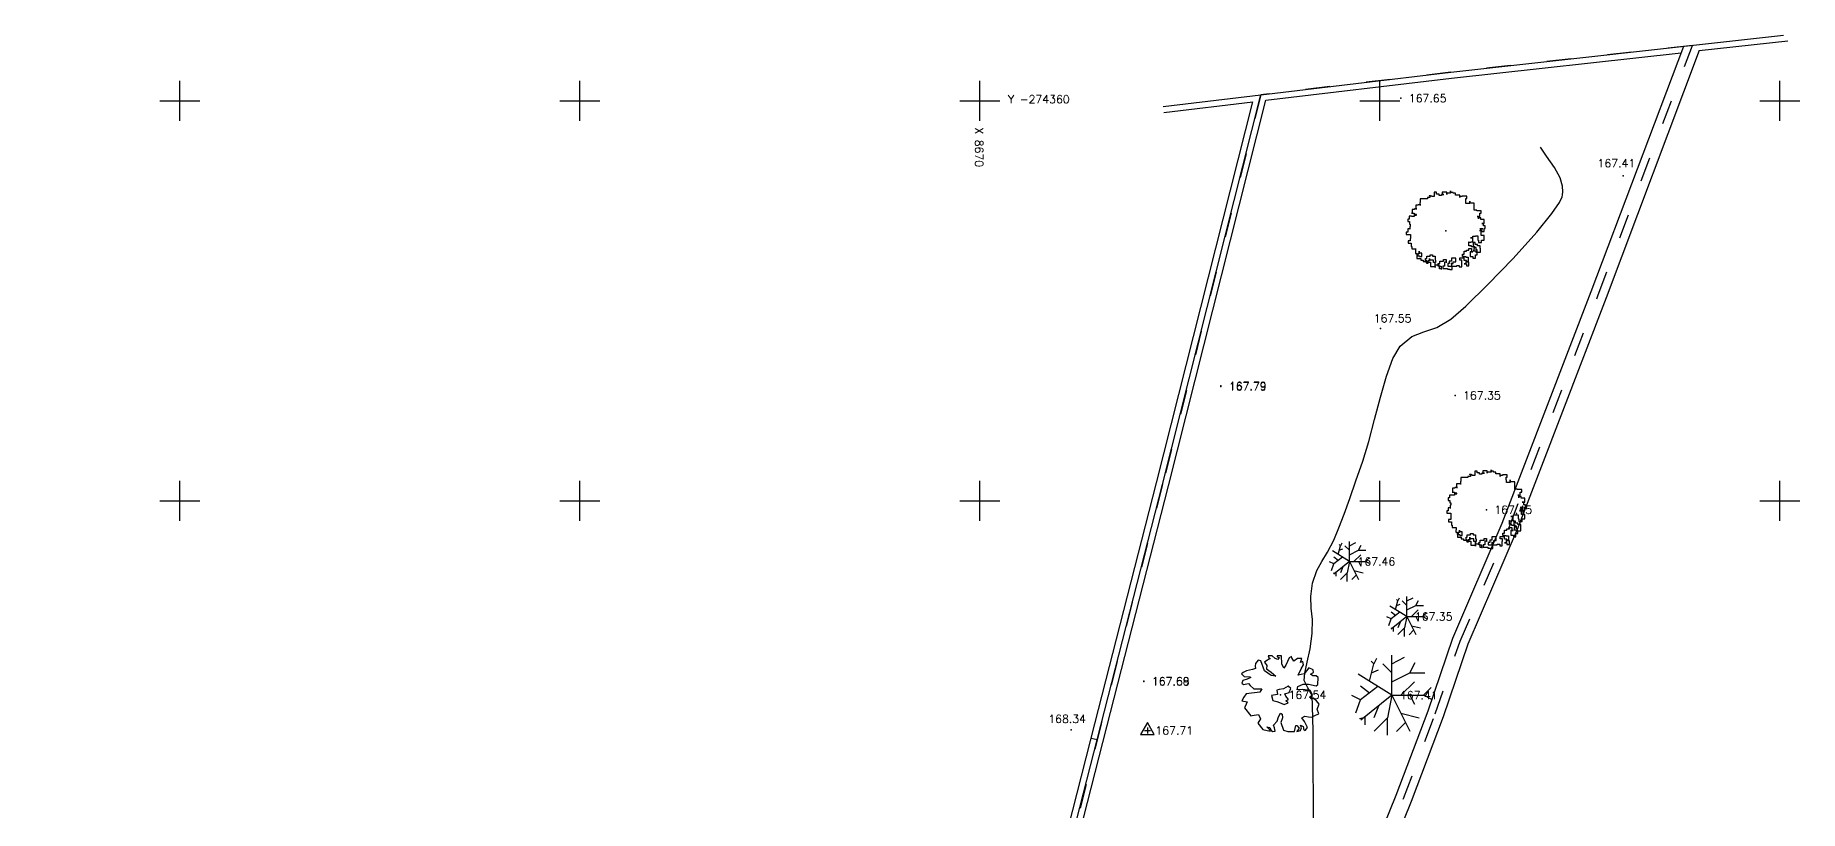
# Model space of a CAD drawing. Header units: metres. Extents: x 8590 to 8730, y -274450 to -274290.
# Drawn here: x 8646.39 to 8690.5, y -274377.75 to -274358.36 of the extents above; entities that cross this region are included whole.
import ezdxf

# ---------------------------------------------------------------- set-up
doc = ezdxf.new("R2010")
doc.units = ezdxf.units.M
doc.header["$LTSCALE"] = 2.54
doc.linetypes.add('ACAD_ISO03W100', pattern=[30, 12, -18])
doc.linetypes.add('ACAD_ISO04W100', pattern=[30, 24, -3, 0, -3])
for name, color, linetype in [('AeccObjExplode_IMP_A2_PORTRAIT_Vport_8A2', 7, 'Continuous'), ('AeccObjExplode_Model', 7, 'Continuous'), ('Arvores', 3, 'Continuous'), ('MuroVedac', 252, 'Continuous'), ('PtCota', 7, 'Continuous'), ('TxCota', 7, 'Continuous')]:
    doc.layers.add(name, color=color, linetype=linetype)
for name, color, linetype, lineweight in [('CNMestra', 46, 'Continuous', 35), ('CNSecund', 42, 'Continuous', 25), ('LimPredio', 10, 'ACAD_ISO04W100', 30)]:
    doc.layers.add(name, color=color, linetype=linetype, lineweight=lineweight)
doc.styles.add('2mm', font='simplex', dxfattribs={"height": 0.2})

# ---------------------------------------------------------------- blocks, each defined once
blk = doc.blocks.new('estação')
at = {"layer": 'PtCota'}
for p, q in [((0, 0.002), (-0.00173, -0.001)), ((0.00173, -0.001), (0, 0.002))]:
    blk.add_line(p, q, dxfattribs=at)
for points in [[(-0.00075, 0), (0.00075, 0)], [(0, 0.00075), (0, -0.00075)], [(-0.00173, -0.001), (0.00173, -0.001)]]:
    blk.add_lwpolyline(points, dxfattribs=at)
blk = doc.blocks.new('oliv1')
at = {"layer": 'Arvores'}
for p, q in [((-0.4, 0.893), (-0.4, 0.832)), ((-0.292, 0.966), (-0.292, 0.859)), ((-0.232, 0.966), (-0.292, 0.966)), ((-0.232, 0.92), (-0.232, 0.966)), ((-0.171, 0.92), (-0.232, 0.92)), ((-0.171, 0.886), (-0.171, 0.92)), ((-0.111, 0.886), (-0.171, 0.886)), ((-0.05, 0.913), (-0.111, 0.913)), ((-0.111, 0.913), (-0.111, 0.886)), ((-0.091, 0.973), (-0.091, 0.973)), ((0.024, 0.973), (-0.091, 0.973)), ((-0.091, 0.973), (-0.091, 0.913)), ((-0.091, 0.913), (-0.05, 0.913)), ((0.024, 0.913), (0.024, 0.973)), ((0.118, 0.94), (0.024, 0.94)), ((0.024, 0.94), (0.024, 0.913)), ((0.118, 0.96), (0.118, 1)), ((0.118, 1), (0.118, 0.94)), ((0.179, 0.96), (0.118, 0.96)), ((0.179, 0.94), (0.179, 0.96)), ((0.239, 0.94), (0.179, 0.94)), ((0.239, 0.893), (0.239, 0.94)), ((0.347, 0.893), (0.239, 0.893)), ((0.347, 0.832), (0.347, 0.893)), ((-0.857, 0.441), (-0.797, 0.441)), ((-0.844, 0.441), (-0.857, 0.441)), ((-0.784, 0.536), (-0.844, 0.536)), ((-0.844, 0.536), (-0.844, 0.441)), ((-0.797, 0.441), (-0.797, 0.394)), ((-0.723, 0.556), (-0.784, 0.556)), ((-0.784, 0.556), (-0.784, 0.536)), ((-0.69, 0.644), (-0.75, 0.644)), ((-0.75, 0.644), (-0.75, 0.556)), ((-0.75, 0.556), (-0.723, 0.556)), ((-0.629, 0.65), (-0.69, 0.65)), ((-0.69, 0.65), (-0.69, 0.644)), ((-0.642, 0.71), (-0.649, 0.71)), ((-0.649, 0.71), (-0.649, 0.65)), ((-0.649, 0.65), (-0.629, 0.65)), ((-0.582, 0.805), (-0.642, 0.805)), ((-0.642, 0.805), (-0.642, 0.71)), ((-0.582, 0.805), (-0.582, 0.805)), ((-0.521, 0.805), (-0.582, 0.805)), ((-0.461, 0.805), (-0.521, 0.805)), ((-0.521, 0.805), (-0.521, 0.805)), ((-0.4, 0.832), (-0.461, 0.832)), ((-0.461, 0.832), (-0.461, 0.805)), ((-0.414, 0.879), (-0.42, 0.879)), ((-0.42, 0.879), (-0.42, 0.879)), ((-0.414, 0.872), (-0.414, 0.879)), ((-0.353, 0.872), (-0.414, 0.872)), ((-0.4, 0.832), (-0.4, 0.832)), ((-0.353, 0.859), (-0.353, 0.872)), ((-0.292, 0.859), (-0.353, 0.859)), ((-0.292, 0.859), (-0.292, 0.859)), ((0.407, 0.859), (0.347, 0.859)), ((0.347, 0.859), (0.347, 0.832)), ((0.407, 0.872), (0.407, 0.859)), ((0.522, 0.872), (0.407, 0.872)), ((0.495, 0.751), (0.495, 0.812)), ((0.495, 0.812), (0.522, 0.812)), ((0.501, 0.751), (0.495, 0.751)), ((0.501, 0.684), (0.501, 0.751)), ((0.595, 0.684), (0.501, 0.684)), ((0.522, 0.812), (0.522, 0.872)), ((0.595, 0.697), (0.595, 0.744)), ((0.595, 0.744), (0.595, 0.684)), ((0.71, 0.697), (0.595, 0.697)), ((0.71, 0.637), (0.71, 0.697)), ((0.71, 0.576), (0.71, 0.637)), ((0.71, 0.637), (0.71, 0.637)), ((0.71, 0.516), (0.71, 0.576)), ((0.71, 0.576), (0.71, 0.576)), ((0.771, 0.516), (0.71, 0.516)), ((0.71, 0.516), (0.71, 0.516)), ((0.771, 0.502), (0.771, 0.516)), ((0.885, 0.502), (0.771, 0.502)), ((0.845, 0.36), (0.845, 0.441)), ((0.845, 0.441), (0.885, 0.441)), ((0.885, 0.441), (0.885, 0.502)), ((-0.918, 0.293), (-0.951, 0.293)), ((-0.951, 0.293), (-0.951, 0.232)), ((-0.951, 0.232), (-0.912, 0.232)), ((-0.891, 0.051), (-0.951, 0.051)), ((-0.951, 0.051), (-0.951, -0.03)), ((-0.857, 0.367), (-0.918, 0.367)), ((-0.918, 0.367), (-0.918, 0.293)), ((-0.912, 0.232), (-0.912, 0.172)), ((-0.912, 0.172), (-0.891, 0.172)), ((-0.891, 0.111), (-0.905, 0.111)), ((-0.905, 0.111), (-0.905, 0.051)), ((-0.905, 0.051), (-0.891, 0.051)), ((-0.891, 0.172), (-0.891, 0.111)), ((-0.857, 0.36), (-0.857, 0.367)), ((-0.797, 0.36), (-0.857, 0.36)), ((-0.736, 0.415), (-0.797, 0.415)), ((-0.797, 0.415), (-0.797, 0.36)), ((-0.797, 0.394), (-0.736, 0.394)), ((-0.736, 0.394), (-0.736, 0.415)), ((0.811, 0.36), (0.784, 0.36)), ((0.784, 0.36), (0.845, 0.36)), ((0.811, 0.3), (0.811, 0.36)), ((0.811, 0.327), (0.811, 0.3)), ((0.872, 0.327), (0.811, 0.327)), ((0.865, 0.011), (0.838, 0.011)), ((0.838, 0.011), (0.899, 0.011)), ((0.865, 0.071), (0.865, 0.011)), ((0.865, 0.051), (0.865, 0.071)), ((0.925, 0.051), (0.865, 0.051)), ((0.872, 0.287), (0.872, 0.327)), ((0.959, 0.287), (0.872, 0.287)), ((0.879, -0.01), (0.879, 0.051)), ((0.879, 0.051), (0.925, 0.051)), ((0.939, 0.185), (0.899, 0.185)), ((0.899, 0.185), (0.959, 0.185)), ((0.899, 0.011), (0.899, -0.01)), ((0.939, 0.125), (0.939, 0.185)), ((0.979, 0.125), (0.939, 0.125)), ((0.959, 0.185), (0.959, 0.287)), ((0.959, -0.01), (0.959, 0.064)), ((0.959, 0.064), (0.979, 0.064)), ((0.979, 0.064), (0.979, 0.125)), ((-0.951, -0.03), (-0.992, -0.03)), ((-0.992, -0.03), (-0.992, -0.09)), ((-0.992, -0.09), (-0.885, -0.09)), ((-0.891, -0.245), (-0.945, -0.245)), ((-0.945, -0.245), (-0.945, -0.306)), ((-0.945, -0.306), (-0.871, -0.306)), ((-0.885, -0.185), (-0.891, -0.185)), ((-0.891, -0.185), (-0.891, -0.245)), ((-0.885, -0.09), (-0.885, -0.185)), ((-0.871, -0.306), (-0.871, -0.387)), ((-0.871, -0.387), (-0.851, -0.387)), ((-0.851, -0.387), (-0.851, -0.447)), ((-0.757, -0.447), (-0.757, -0.441)), ((-0.757, -0.441), (-0.757, -0.501)), ((0.576, -0.279), (0.562, -0.279)), ((0.562, -0.279), (0.623, -0.279)), ((0.576, -0.373), (0.576, -0.279)), ((0.636, -0.373), (0.576, -0.373)), ((0.576, -0.481), (0.576, -0.441)), ((0.576, -0.441), (0.636, -0.441)), ((0.67, -0.172), (0.616, -0.172)), ((0.616, -0.172), (0.677, -0.172)), ((0.623, -0.279), (0.623, -0.273)), ((0.623, -0.273), (0.683, -0.273)), ((0.636, -0.394), (0.636, -0.373)), ((0.697, -0.394), (0.636, -0.394)), ((0.636, -0.441), (0.636, -0.522)), ((0.67, -0.286), (0.67, -0.172)), ((0.73, -0.286), (0.67, -0.286)), ((0.677, -0.172), (0.677, -0.131)), ((0.677, -0.131), (0.737, -0.131)), ((0.683, -0.273), (0.683, -0.38)), ((0.683, -0.38), (0.71, -0.38)), ((0.697, -0.414), (0.697, -0.394)), ((0.757, -0.414), (0.697, -0.414)), ((0.71, -0.441), (0.697, -0.441)), ((0.697, -0.441), (0.697, -0.501)), ((0.71, -0.38), (0.71, -0.441)), ((0.73, -0.339), (0.73, -0.286)), ((0.791, -0.339), (0.73, -0.339)), ((0.737, -0.131), (0.737, -0.124)), ((0.737, -0.124), (0.798, -0.124)), ((0.757, -0.474), (0.757, -0.414)), ((0.757, -0.414), (0.757, -0.414)), ((0.791, -0.373), (0.791, -0.339)), ((0.858, -0.373), (0.791, -0.373)), ((0.798, -0.124), (0.798, -0.232)), ((0.798, -0.232), (0.811, -0.232)), ((0.811, -0.232), (0.811, -0.293)), ((0.811, -0.293), (0.892, -0.293)), ((0.858, -0.434), (0.858, -0.373)), ((0.865, -0.434), (0.858, -0.434)), ((0.865, -0.528), (0.865, -0.434)), ((0.879, -0.01), (0.879, -0.01)), ((0.879, -0.117), (0.879, -0.01)), ((0.959, -0.117), (0.879, -0.117)), ((0.892, -0.293), (0.892, -0.232)), ((0.892, -0.232), (0.959, -0.232)), ((0.892, -0.293), (0.892, -0.293)), ((0.899, -0.01), (0.959, -0.01)), ((0.959, -0.232), (0.959, -0.117)), ((-0.851, -0.447), (-0.757, -0.447)), ((-0.757, -0.501), (-0.763, -0.501)), ((-0.763, -0.501), (-0.763, -0.562)), ((-0.763, -0.562), (-0.73, -0.562)), ((-0.73, -0.562), (-0.73, -0.623)), ((-0.73, -0.623), (-0.663, -0.623)), ((-0.703, -0.629), (-0.723, -0.629)), ((-0.723, -0.629), (-0.723, -0.69)), ((-0.723, -0.69), (-0.629, -0.69)), ((-0.669, -0.569), (-0.703, -0.569)), ((-0.703, -0.569), (-0.703, -0.629)), ((-0.669, -0.555), (-0.669, -0.508)), ((-0.669, -0.508), (-0.669, -0.569)), ((-0.602, -0.555), (-0.669, -0.555)), ((-0.663, -0.623), (-0.663, -0.643)), ((-0.663, -0.643), (-0.602, -0.643)), ((-0.629, -0.69), (-0.629, -0.73)), ((-0.629, -0.73), (-0.568, -0.73)), ((-0.602, -0.643), (-0.602, -0.555)), ((-0.568, -0.73), (-0.568, -0.764)), ((-0.568, -0.764), (-0.508, -0.764)), ((-0.508, -0.75), (-0.508, -0.69)), ((-0.508, -0.69), (-0.481, -0.69)), ((-0.481, -0.75), (-0.508, -0.75)), ((-0.508, -0.764), (-0.508, -0.771)), ((-0.508, -0.771), (-0.447, -0.771)), ((-0.481, -0.69), (-0.481, -0.629)), ((-0.481, -0.629), (-0.393, -0.629)), ((-0.481, -0.811), (-0.481, -0.75)), ((-0.454, -0.811), (-0.481, -0.811)), ((-0.414, -0.75), (-0.454, -0.75)), ((-0.454, -0.75), (-0.454, -0.811)), ((-0.447, -0.771), (-0.447, -0.784)), ((-0.447, -0.784), (-0.386, -0.784)), ((-0.414, -0.73), (-0.414, -0.69)), ((-0.414, -0.69), (-0.414, -0.75)), ((-0.313, -0.73), (-0.414, -0.73)), ((-0.393, -0.629), (-0.393, -0.595)), ((-0.393, -0.595), (-0.333, -0.595)), ((-0.386, -0.784), (-0.386, -0.885)), ((-0.333, -0.595), (-0.333, -0.629)), ((-0.333, -0.629), (-0.272, -0.629)), ((-0.313, -0.791), (-0.313, -0.73)), ((-0.265, -0.791), (-0.313, -0.791)), ((-0.258, -0.791), (-0.279, -0.791)), ((-0.279, -0.791), (-0.279, -0.851)), ((-0.279, -0.851), (-0.178, -0.851)), ((-0.272, -0.629), (-0.272, -0.73)), ((-0.272, -0.73), (-0.258, -0.73)), ((-0.272, -0.912), (-0.272, -0.851)), ((-0.272, -0.851), (-0.265, -0.851)), ((-0.265, -0.851), (-0.265, -0.791)), ((-0.258, -0.73), (-0.258, -0.791)), ((-0.192, -0.878), (-0.192, -0.818)), ((-0.192, -0.818), (-0.151, -0.818)), ((-0.158, -0.878), (-0.192, -0.878)), ((-0.178, -0.851), (-0.178, -0.878)), ((-0.178, -0.878), (-0.118, -0.878)), ((-0.158, -0.946), (-0.158, -0.878)), ((-0.151, -0.818), (-0.151, -0.757)), ((-0.151, -0.757), (-0.057, -0.757)), ((-0.118, -0.878), (-0.118, -0.946)), ((-0.077, -0.878), (-0.077, -0.939)), ((-0.036, -0.878), (-0.077, -0.878)), ((-0.057, -0.757), (-0.057, -0.717)), ((-0.057, -0.717), (0.004, -0.717)), ((0.024, -0.784), (-0.036, -0.784)), ((-0.036, -0.784), (-0.036, -0.878)), ((0.004, -0.717), (0.004, -0.784)), ((0.004, -0.784), (0.024, -0.784)), ((0.085, -0.818), (0.044, -0.818)), ((0.044, -0.818), (0.044, -0.878)), ((0.044, -0.878), (0.145, -0.878)), ((0.138, -0.757), (0.085, -0.757)), ((0.085, -0.757), (0.085, -0.818)), ((0.145, -0.818), (0.125, -0.818)), ((0.125, -0.818), (0.185, -0.818)), ((0.138, -0.677), (0.138, -0.757)), ((0.246, -0.677), (0.138, -0.677)), ((0.145, -0.878), (0.145, -0.818)), ((0.158, -0.878), (0.145, -0.878)), ((0.145, -0.878), (0.145, -0.878)), ((0.145, -0.878), (0.212, -0.878)), ((0.158, -0.966), (0.158, -0.878)), ((0.185, -0.818), (0.185, -0.771)), ((0.185, -0.771), (0.246, -0.771)), ((0.212, -0.878), (0.212, -0.878)), ((0.212, -0.878), (0.273, -0.878)), ((0.246, -0.771), (0.246, -0.677)), ((0.273, -0.878), (0.273, -0.865)), ((0.273, -0.865), (0.333, -0.865)), ((0.333, -0.865), (0.333, -0.899)), ((0.347, -0.67), (0.435, -0.67)), ((0.347, -0.73), (0.347, -0.67)), ((0.401, -0.73), (0.347, -0.73)), ((0.394, -0.899), (0.394, -0.798)), ((0.394, -0.798), (0.401, -0.798)), ((0.401, -0.798), (0.401, -0.73)), ((0.414, -0.582), (0.454, -0.582)), ((0.414, -0.643), (0.414, -0.582)), ((0.454, -0.643), (0.414, -0.643)), ((0.435, -0.67), (0.435, -0.643)), ((0.435, -0.643), (0.495, -0.643)), ((0.454, -0.582), (0.454, -0.508)), ((0.454, -0.508), (0.454, -0.508)), ((0.454, -0.508), (0.515, -0.508)), ((0.454, -0.737), (0.454, -0.643)), ((0.515, -0.737), (0.454, -0.737)), ((0.495, -0.824), (0.454, -0.824)), ((0.454, -0.824), (0.515, -0.824)), ((0.495, -0.643), (0.495, -0.656)), ((0.495, -0.656), (0.556, -0.656)), ((0.556, -0.764), (0.495, -0.764)), ((0.495, -0.764), (0.495, -0.824)), ((0.515, -0.508), (0.515, -0.481)), ((0.515, -0.481), (0.576, -0.481)), ((0.515, -0.778), (0.515, -0.737)), ((0.576, -0.778), (0.515, -0.778)), ((0.515, -0.824), (0.515, -0.872)), ((0.515, -0.872), (0.576, -0.872)), ((0.556, -0.656), (0.556, -0.764)), ((0.576, -0.872), (0.576, -0.778)), ((0.576, -0.778), (0.576, -0.778)), ((0.609, -0.522), (0.609, -0.636)), ((0.67, -0.522), (0.609, -0.522)), ((0.609, -0.636), (0.677, -0.636)), ((0.636, -0.522), (0.67, -0.522)), ((0.677, -0.636), (0.677, -0.677)), ((0.677, -0.677), (0.737, -0.677)), ((0.697, -0.501), (0.683, -0.501)), ((0.683, -0.501), (0.744, -0.501)), ((0.737, -0.677), (0.737, -0.595)), ((0.737, -0.595), (0.784, -0.595)), ((0.744, -0.501), (0.744, -0.528)), ((0.744, -0.528), (0.804, -0.528)), ((0.778, -0.474), (0.757, -0.474)), ((0.778, -0.535), (0.778, -0.474)), ((0.784, -0.535), (0.778, -0.535)), ((0.784, -0.595), (0.784, -0.535)), ((0.804, -0.528), (0.804, -0.528)), ((0.804, -0.528), (0.865, -0.528)), ((-0.386, -0.885), (-0.272, -0.885)), ((-0.272, -0.885), (-0.272, -0.912)), ((-0.098, -0.946), (-0.158, -0.946)), ((-0.118, -0.946), (-0.098, -0.946)), ((-0.077, -0.939), (0.037, -0.939)), ((0.037, -0.939), (0.037, -0.959)), ((0.037, -0.959), (0.098, -0.959)), ((0.098, -0.959), (0.098, -0.966)), ((0.098, -0.966), (0.158, -0.966)), ((0.333, -0.899), (0.394, -0.899))]:
    blk.add_line(p, q, dxfattribs=at)
blk = doc.blocks.new('arvor1')
at = {"layer": 'Arvores'}
for p, q in [((-0.385, 0.923), (-0.451, 0.79)), ((0, 0), (0, 1)), ((0, 0.79), (0.317, 0.949)), ((0, 0), (-0.848, 0.53)), ((-0.561, 0.351), (-0.451, 0.79)), ((-0.451, 0.79), (-0.517, 0.856)), ((-0.508, 0.564), (-0.339, 0.632)), ((0, 0.564), (-0.226, 0.79)), ((0, 0.339), (0.451, 0.564)), ((0.451, 0.564), (0.578, 0.816)), ((0.451, 0.564), (0.826, 0.564)), ((-0.564, 0.056), (-0.79, 0.226)), ((-0.349, 0.218), (-0.79, -0.113)), ((0, 0), (-0.781, -0.625)), ((0, 0), (-0.113, -0.564)), ((0, 0), (0.447, -0.894)), ((0, 0), (0.79, 0)), ((0.226, 0), (0.564, 0.339)), ((0.451, 0), (0.564, -0.226)), ((0.79, 0), (0.982, 0.191)), ((0.995, -0.102), (0.79, 0)), ((-0.79, -0.113), (-1, -0.008)), ((-0.899, -0.439), (-0.79, -0.113)), ((-0.339, -0.271), (-0.451, -0.564)), ((-0.703, -0.562), (-0.808, -0.589)), ((-0.677, -0.542), (-0.677, -0.736)), ((-0.113, -0.564), (-0.444, -0.896)), ((-0.113, -0.994), (-0.113, -0.564)), ((0.339, -0.677), (0.113, -0.903)), ((0.226, -0.451), (0.677, -0.564))]:
    blk.add_line(p, q, dxfattribs=at)
blk = doc.blocks.new('figuer1')
at = {"layer": 'Arvores'}
for p, q in [((-0.261, 0.908), (-0.37, 0.849)), ((-0.214, 0.978), (-0.308, 0.978)), ((-0.308, 0.978), (-0.294, 0.927)), ((-0.294, 0.927), (-0.261, 0.908)), ((-0.134, 0.908), (-0.214, 0.978)), ((-0.072, 0.884), (-0.134, 0.908)), ((0.022, 0.978), (-0.087, 0.978)), ((-0.087, 0.978), (-0.087, 0.954)), ((-0.087, 0.954), (-0.036, 0.935)), ((-0.036, 0.935), (-0.072, 0.884)), ((0.033, 0.783), (0.022, 0.978)), ((0.218, 0.931), (0.131, 0.748)), ((0.276, 0.966), (0.218, 0.931)), ((0.28, 0.927), (0.276, 0.966)), ((0.334, 0.845), (0.28, 0.927)), ((0.421, 0.908), (0.334, 0.845)), ((0.53, 0.912), (0.421, 0.908)), ((0.494, 0.814), (0.53, 0.912)), ((-0.932, 0.562), (-0.98, 0.527)), ((-0.98, 0.527), (-0.907, 0.461)), ((-0.849, 0.604), (-0.932, 0.562)), ((-0.907, 0.461), (-0.766, 0.457)), ((-0.704, 0.635), (-0.849, 0.604)), ((-0.766, 0.457), (-0.74, 0.437)), ((-0.624, 0.659), (-0.704, 0.635)), ((-0.631, 0.791), (-0.635, 0.721)), ((-0.635, 0.721), (-0.624, 0.659)), ((-0.562, 0.869), (-0.631, 0.791)), ((-0.493, 0.857), (-0.562, 0.869)), ((-0.403, 0.604), (-0.493, 0.857)), ((-0.239, 0.488), (-0.403, 0.604)), ((-0.37, 0.849), (-0.399, 0.822)), ((-0.399, 0.822), (-0.341, 0.74)), ((-0.341, 0.74), (-0.352, 0.651)), ((-0.352, 0.651), (-0.239, 0.573)), ((-0.239, 0.573), (-0.123, 0.472)), ((-0.123, 0.472), (-0.239, 0.488)), ((0.084, 0.67), (0.033, 0.783)), ((0.131, 0.748), (0.084, 0.67)), ((0.443, 0.499), (0.516, 0.655)), ((0.592, 0.53), (0.443, 0.499)), ((0.559, 0.838), (0.494, 0.814)), ((0.516, 0.655), (0.574, 0.752)), ((0.574, 0.752), (0.559, 0.838)), ((0.704, 0.678), (0.592, 0.53)), ((0.817, 0.628), (0.704, 0.678)), ((0.748, 0.523), (0.824, 0.565)), ((0.806, 0.476), (0.748, 0.523)), ((0.889, 0.48), (0.806, 0.476)), ((0.824, 0.565), (0.817, 0.628)), ((0.937, 0.437), (0.889, 0.48)), ((-0.947, 0.359), (-0.972, 0.297)), ((-0.972, 0.297), (-0.929, 0.262)), ((-0.838, 0.398), (-0.947, 0.359)), ((-0.929, 0.262), (-0.802, 0.289)), ((-0.86, 0.029), (-0.922, -0.053)), ((-0.519, 0.072), (-0.86, 0.029)), ((-0.74, 0.437), (-0.838, 0.398)), ((-0.802, 0.289), (-0.758, 0.239)), ((-0.758, 0.239), (-0.667, 0.157)), ((-0.667, 0.157), (-0.471, 0.153)), ((-0.471, 0.153), (-0.519, 0.072)), ((-0.08, 0.009), (-0.225, -0.01)), ((-0.032, 0.138), (-0.094, 0.122)), ((-0.094, 0.122), (-0.08, 0.009)), ((0.073, 0.157), (-0.032, 0.138)), ((0.193, 0.223), (0.073, 0.157)), ((0.109, 0.029), (0.211, 0.064)), ((0.127, -0.029), (0.109, 0.029)), ((0.254, 0.161), (0.193, 0.223)), ((0.211, 0.064), (0.254, 0.161)), ((0.414, 0.126), (0.432, 0.216)), ((0.552, 0.138), (0.414, 0.126)), ((0.432, 0.216), (0.566, 0.27)), ((0.741, 0.111), (0.552, 0.138)), ((0.566, 0.27), (0.701, 0.27)), ((0.701, 0.27), (0.893, 0.227)), ((0.722, -0.053), (0.799, 0.006)), ((0.799, 0.006), (0.741, 0.111)), ((0.893, 0.227), (0.933, 0.262)), ((0.933, 0.262), (0.937, 0.437)), ((-0.922, -0.053), (-0.965, -0.142)), ((-0.965, -0.142), (-0.838, -0.173)), ((-0.863, -0.228), (-0.9, -0.317)), ((-0.9, -0.317), (-0.74, -0.519)), ((-0.838, -0.173), (-0.863, -0.228)), ((-0.225, -0.01), (-0.196, -0.134)), ((-0.196, -0.134), (-0.094, -0.162)), ((-0.094, -0.162), (-0.029, -0.189)), ((-0.029, -0.189), (0.087, -0.239)), ((0.087, -0.239), (0.189, -0.197)), ((0.196, -0.111), (0.127, -0.029)), ((0.135, -0.146), (0.196, -0.111)), ((0.189, -0.197), (0.135, -0.146)), ((0.828, -0.099), (0.722, -0.053)), ((0.9, -0.146), (0.828, -0.099)), ((0.962, -0.228), (0.9, -0.146)), ((0.911, -0.352), (0.962, -0.228)), ((0.955, -0.473), (0.911, -0.352)), ((-0.74, -0.519), (-0.711, -0.516)), ((-0.711, -0.516), (-0.555, -0.484)), ((-0.501, -0.593), (-0.566, -0.702)), ((-0.566, -0.702), (-0.446, -0.865)), ((-0.555, -0.484), (-0.501, -0.593)), ((-0.446, -0.865), (-0.257, -0.908)), ((-0.268, -0.873), (-0.344, -0.799)), ((-0.344, -0.799), (-0.268, -0.811)), ((-0.268, -0.811), (-0.239, -0.889)), ((-0.257, -0.908), (-0.268, -0.873)), ((-0.178, -0.753), (-0.087, -0.655)), ((-0.152, -0.823), (-0.178, -0.753)), ((-0.138, -0.908), (-0.152, -0.823)), ((-0.087, -0.655), (-0.051, -0.543)), ((-0.051, -0.543), (0, -0.457)), ((0, -0.457), (0.037, -0.481)), ((0.051, -0.57), (0.008, -0.687)), ((0.008, -0.687), (0.069, -0.877)), ((0.037, -0.481), (0.051, -0.57)), ((0.069, -0.877), (0.185, -0.916)), ((0.345, -0.916), (0.378, -0.764)), ((0.378, -0.764), (0.41, -0.764)), ((0.461, -0.827), (0.407, -0.916)), ((0.41, -0.764), (0.461, -0.827)), ((0.494, -0.885), (0.519, -0.819)), ((0.519, -0.819), (0.501, -0.753)), ((0.501, -0.753), (0.566, -0.784)), ((0.534, -0.574), (0.603, -0.531)), ((0.599, -0.659), (0.534, -0.574)), ((0.566, -0.784), (0.574, -0.819)), ((0.574, -0.819), (0.57, -0.858)), ((0.57, -0.858), (0.617, -0.889)), ((0.675, -0.811), (0.599, -0.659)), ((0.603, -0.531), (0.701, -0.543)), ((0.617, -0.889), (0.675, -0.811)), ((0.701, -0.543), (0.784, -0.554)), ((0.784, -0.554), (0.871, -0.504)), ((0.871, -0.504), (0.955, -0.473)), ((-0.239, -0.889), (-0.196, -0.916)), ((-0.196, -0.916), (-0.138, -0.908)), ((0.185, -0.916), (0.345, -0.916)), ((0.407, -0.916), (0.494, -0.885))]:
    blk.add_line(p, q, dxfattribs=at)
blk = doc.blocks.new('*U17')
at = {"layer": 'CNSecund', "elevation": 167.5, "flags": 128}
blk.add_lwpolyline([(8678.345, -274379.988), (8678.344, -274379.884), (8678.343, -274379.64), (8678.342, -274379.198), (8678.342, -274378.503), (8678.341, -274377.545), (8678.338, -274376.59), (8678.333, -274375.75), (8678.323, -274375.135), (8678.308, -274374.856), (8678.204, -274374.671), (8678.113, -274374.488), (8678.126, -274374.305), (8678.186, -274374.034), (8678.26, -274373.697), (8678.315, -274373.318), (8678.318, -274372.971), (8678.29, -274372.68), (8678.275, -274372.393), (8678.32, -274372.057), (8678.424, -274371.746), (8678.552, -274371.515), (8678.697, -274371.287), (8678.852, -274370.985), (8678.978, -274370.677), (8679.109, -274370.333), (8679.25, -274369.945), (8679.404, -274369.505), (8679.577, -274369.006), (8679.726, -274368.518), (8679.871, -274367.971), (8680.016, -274367.411), (8680.168, -274366.887), (8680.331, -274366.447), (8680.51, -274366.139), (8680.799, -274365.897), (8681.101, -274365.776), (8681.425, -274365.669), (8681.778, -274365.463), (8682.152, -274365.132), (8682.707, -274364.591), (8683.334, -274363.941), (8683.927, -274363.284), (8684.303, -274362.82), (8684.491, -274362.542), (8684.559, -274362.403), (8684.573, -274362.349), (8684.58, -274362.277), (8684.57, -274362.135), (8684.508, -274361.929), (8684.368, -274361.672), (8684.166, -274361.388), (8684.017, -274361.159)], dxfattribs=at)
blk = doc.blocks.new('*U18')
at = {"layer": 'CNSecund', "elevation": 167.5, "flags": 128}
blk.add_lwpolyline([(8652.539, -274405.325), (8652.546, -274405.329), (8652.58, -274405.349), (8652.603, -274405.364), (8652.609, -274405.507), (8652.664, -274405.669), (8652.807, -274405.654), (8653.016, -274405.556), (8653.172, -274405.395), (8653.179, -274405.158), (8653.103, -274404.799), (8653.003, -274404.429), (8652.934, -274404.159), (8652.87, -274403.931), (8652.814, -274403.744), (8652.836, -274403.607), (8652.988, -274403.55), (8653.186, -274403.559), (8653.298, -274403.574), (8653.366, -274403.565), (8653.433, -274403.559), (8653.721, -274403.628), (8654.388, -274403.79), (8655.181, -274403.985), (8655.848, -274404.148), (8656.136, -274404.218), (8656.21, -274404.229), (8656.273, -274404.241), (8656.327, -274404.322), (8656.581, -274404.468), (8657.181, -274404.811), (8657.905, -274405.226), (8658.53, -274405.586), (8658.833, -274405.767), (8658.971, -274405.864), (8659.073, -274405.985), (8659.137, -274406.286), (8659.237, -274406.903), (8659.353, -274407.618), (8659.444, -274408.113), (8659.503, -274408.366), (8659.537, -274408.452), (8659.551, -274408.465), (8659.572, -274408.462), (8659.608, -274408.421), (8659.654, -274408.298), (8659.72, -274408.093), (8659.853, -274407.933), (8660.1, -274408.028), (8660.404, -274408.27), (8660.648, -274408.473)], dxfattribs=at)
blk = doc.blocks.new('*U19')
at = {"layer": 'CNSecund', "elevation": 168.5, "flags": 128}
blk.add_lwpolyline([(8647.139, -274392.307), (8647.153, -274392.295), (8647.195, -274392.259), (8647.281, -274392.179), (8647.391, -274392.03), (8647.447, -274391.833), (8647.483, -274391.591), (8647.525, -274391.396), (8647.615, -274391.225), (8647.694, -274391.094)], dxfattribs=at)
blk = doc.blocks.new('*U20')
at = {"layer": 'CNSecund', "elevation": 168.5, "flags": 128}
blk.add_lwpolyline([(8646.39, -274389.499), (8646.412, -274389.491), (8646.462, -274389.475), (8646.551, -274389.447), (8646.686, -274389.389), (8646.8, -274389.307), (8646.926, -274389.201), (8647.093, -274389.099), (8647.345, -274389.023), (8647.835, -274388.9), (8648.46, -274388.751), (8649.12, -274388.597), (8649.711, -274388.457), (8650.133, -274388.352), (8650.596, -274388.227), (8651.027, -274388.105), (8651.35, -274388.012), (8651.492, -274387.97), (8651.571, -274387.951), (8651.65, -274387.93), (8651.737, -274387.878), (8651.898, -274387.798), (8652.087, -274387.764), (8652.31, -274387.855), (8652.685, -274388.062), (8653.109, -274388.317), (8653.476, -274388.55), (8653.685, -274388.692), (8653.821, -274388.814), (8653.923, -274388.927), (8654.002, -274389.015)], dxfattribs=at)
blk = doc.blocks.new('*U21')
at = {"layer": 'CNMestra', "elevation": 168, "flags": 128}
blk.add_lwpolyline([(8678.499, -274383.018), (8678.482, -274383.019), (8678.406, -274383.026), (8678.203, -274383.043), (8677.826, -274383.066), (8677.311, -274383.065), (8676.908, -274382.996), (8676.671, -274382.835), (8676.504, -274382.627), (8676.357, -274382.43), (8676.181, -274382.302), (8675.938, -274382.253), (8675.72, -274382.282), (8675.462, -274382.36), (8675.177, -274382.486), (8674.826, -274382.683), (8674.497, -274382.892), (8674.278, -274383.056), (8674.127, -274383.222), (8674.022, -274383.38), (8673.947, -274383.504), (8673.849, -274383.671), (8673.796, -274383.763), (8673.745, -274383.721), (8673.488, -274383.655), (8672.88, -274383.499), (8672.154, -274383.312), (8671.543, -274383.155), (8671.28, -274383.088)], dxfattribs=at)
blk = doc.blocks.new('*U22')
at = {"layer": 'CNMestra', "elevation": 168, "flags": 128}
blk.add_lwpolyline([(8650.278, -274398.011), (8651.577, -274397.959)], dxfattribs=at)
blk = doc.blocks.new('*U23')
at = {"layer": 'CNMestra', "elevation": 168, "flags": 128}
blk.add_lwpolyline([(8650.617, -274395.579), (8650.628, -274395.578), (8650.687, -274395.574), (8650.86, -274395.562), (8651.209, -274395.533), (8651.764, -274395.48), (8652.355, -274395.405), (8652.835, -274395.327), (8653.449, -274395.218), (8654.108, -274395.093), (8654.721, -274394.971), (8655.2, -274394.866), (8655.453, -274394.796), (8655.655, -274394.701), (8655.81, -274394.598), (8655.912, -274394.483), (8655.958, -274394.32), (8655.949, -274394.132), (8655.922, -274393.825), (8655.873, -274393.417), (8655.852, -274393.208), (8655.909, -274393.214), (8655.97, -274393.229), (8656.044, -274393.293), (8656.138, -274393.429), (8656.334, -274393.712), (8656.535, -274393.98), (8656.688, -274394.154), (8656.82, -274394.288), (8656.95, -274394.417)], dxfattribs=at)
blk = doc.blocks.new('AeccObjExplode_IMP_A2_PORTRAIT_Vport_8A2')
at = {"layer": 'CNMestra'}
for name in ['*U21', '*U23', '*U22']:
    blk.add_blockref(name, (0, 0), dxfattribs=at)
at = {"layer": 'CNSecund'}
for name in ['*U17', '*U20', '*U19', '*U18']:
    blk.add_blockref(name, (0, 0), dxfattribs=at)
blk = doc.blocks.new('*U24')
at = {"layer": 'CNSecund', "elevation": 167.5, "flags": 128}
blk.add_lwpolyline([(8678.345, -274379.988), (8678.344, -274379.884), (8678.343, -274379.64), (8678.342, -274379.198), (8678.342, -274378.503), (8678.341, -274377.545), (8678.338, -274376.59), (8678.333, -274375.75), (8678.323, -274375.135), (8678.308, -274374.856), (8678.204, -274374.671), (8678.113, -274374.488), (8678.126, -274374.305), (8678.186, -274374.034), (8678.26, -274373.697), (8678.315, -274373.318), (8678.318, -274372.971), (8678.29, -274372.68), (8678.275, -274372.393), (8678.32, -274372.057), (8678.424, -274371.746), (8678.552, -274371.515), (8678.697, -274371.287), (8678.852, -274370.985), (8678.978, -274370.677), (8679.109, -274370.333), (8679.25, -274369.945), (8679.404, -274369.505), (8679.577, -274369.006), (8679.726, -274368.518), (8679.871, -274367.971), (8680.016, -274367.411), (8680.168, -274366.887), (8680.331, -274366.447), (8680.51, -274366.139), (8680.799, -274365.897), (8681.101, -274365.776), (8681.425, -274365.669), (8681.778, -274365.463), (8682.152, -274365.132), (8682.707, -274364.591), (8683.334, -274363.941), (8683.927, -274363.284), (8684.303, -274362.82), (8684.491, -274362.542), (8684.559, -274362.403), (8684.573, -274362.349), (8684.58, -274362.277), (8684.57, -274362.135), (8684.508, -274361.929), (8684.368, -274361.672), (8684.166, -274361.388), (8684.017, -274361.159)], dxfattribs=at)
blk = doc.blocks.new('*U25')
at = {"layer": 'CNSecund', "elevation": 167.5, "flags": 128}
blk.add_lwpolyline([(8652.539, -274405.325), (8652.546, -274405.329), (8652.58, -274405.349), (8652.603, -274405.364), (8652.609, -274405.507), (8652.664, -274405.669), (8652.807, -274405.654), (8653.016, -274405.556), (8653.172, -274405.395), (8653.179, -274405.158), (8653.103, -274404.799), (8653.003, -274404.429), (8652.934, -274404.159), (8652.87, -274403.931), (8652.814, -274403.744), (8652.836, -274403.607), (8652.988, -274403.55), (8653.186, -274403.559), (8653.298, -274403.574), (8653.366, -274403.565), (8653.433, -274403.559), (8653.721, -274403.628), (8654.388, -274403.79), (8655.181, -274403.985), (8655.848, -274404.148), (8656.136, -274404.218), (8656.21, -274404.229), (8656.273, -274404.241), (8656.327, -274404.322), (8656.581, -274404.468), (8657.181, -274404.811), (8657.905, -274405.226), (8658.53, -274405.586), (8658.833, -274405.767), (8658.971, -274405.864), (8659.073, -274405.985), (8659.137, -274406.286), (8659.237, -274406.903), (8659.353, -274407.618), (8659.444, -274408.113), (8659.503, -274408.366), (8659.537, -274408.452), (8659.551, -274408.465), (8659.572, -274408.462), (8659.608, -274408.421), (8659.654, -274408.298), (8659.72, -274408.093), (8659.853, -274407.933), (8660.1, -274408.028), (8660.404, -274408.27), (8660.648, -274408.473)], dxfattribs=at)
blk = doc.blocks.new('*U26')
at = {"layer": 'CNSecund', "elevation": 168.5, "flags": 128}
blk.add_lwpolyline([(8647.139, -274392.307), (8647.153, -274392.295), (8647.195, -274392.259), (8647.281, -274392.179), (8647.391, -274392.03), (8647.447, -274391.833), (8647.483, -274391.591), (8647.525, -274391.396), (8647.615, -274391.225), (8647.694, -274391.094)], dxfattribs=at)
blk = doc.blocks.new('*U27')
at = {"layer": 'CNSecund', "elevation": 168.5, "flags": 128}
blk.add_lwpolyline([(8646.39, -274389.499), (8646.412, -274389.491), (8646.462, -274389.475), (8646.551, -274389.447), (8646.686, -274389.389), (8646.8, -274389.307), (8646.926, -274389.201), (8647.093, -274389.099), (8647.345, -274389.023), (8647.835, -274388.9), (8648.46, -274388.751), (8649.12, -274388.597), (8649.711, -274388.457), (8650.133, -274388.352), (8650.596, -274388.227), (8651.027, -274388.105), (8651.35, -274388.012), (8651.492, -274387.97), (8651.571, -274387.951), (8651.65, -274387.93), (8651.737, -274387.878), (8651.898, -274387.798), (8652.087, -274387.764), (8652.31, -274387.855), (8652.685, -274388.062), (8653.109, -274388.317), (8653.476, -274388.55), (8653.685, -274388.692), (8653.821, -274388.814), (8653.923, -274388.927), (8654.002, -274389.015)], dxfattribs=at)
blk = doc.blocks.new('*U28')
at = {"layer": 'CNMestra', "elevation": 168, "flags": 128}
blk.add_lwpolyline([(8678.499, -274383.018), (8678.482, -274383.019), (8678.406, -274383.026), (8678.203, -274383.043), (8677.826, -274383.066), (8677.311, -274383.065), (8676.908, -274382.996), (8676.671, -274382.835), (8676.504, -274382.627), (8676.357, -274382.43), (8676.181, -274382.302), (8675.938, -274382.253), (8675.72, -274382.282), (8675.462, -274382.36), (8675.177, -274382.486), (8674.826, -274382.683), (8674.497, -274382.892), (8674.278, -274383.056), (8674.127, -274383.222), (8674.022, -274383.38), (8673.947, -274383.504), (8673.849, -274383.671), (8673.796, -274383.763), (8673.745, -274383.721), (8673.488, -274383.655), (8672.88, -274383.499), (8672.154, -274383.312), (8671.543, -274383.155), (8671.28, -274383.088)], dxfattribs=at)
blk = doc.blocks.new('*U29')
at = {"layer": 'CNMestra', "elevation": 168, "flags": 128}
blk.add_lwpolyline([(8650.278, -274398.011), (8651.577, -274397.959)], dxfattribs=at)
blk = doc.blocks.new('*U30')
at = {"layer": 'CNMestra', "elevation": 168, "flags": 128}
blk.add_lwpolyline([(8650.617, -274395.579), (8650.628, -274395.578), (8650.687, -274395.574), (8650.86, -274395.562), (8651.209, -274395.533), (8651.764, -274395.48), (8652.355, -274395.405), (8652.835, -274395.327), (8653.449, -274395.218), (8654.108, -274395.093), (8654.721, -274394.971), (8655.2, -274394.866), (8655.453, -274394.796), (8655.655, -274394.701), (8655.81, -274394.598), (8655.912, -274394.483), (8655.958, -274394.32), (8655.949, -274394.132), (8655.922, -274393.825), (8655.873, -274393.417), (8655.852, -274393.208), (8655.909, -274393.214), (8655.97, -274393.229), (8656.044, -274393.293), (8656.138, -274393.429), (8656.334, -274393.712), (8656.535, -274393.98), (8656.688, -274394.154), (8656.82, -274394.288), (8656.95, -274394.417)], dxfattribs=at)
blk = doc.blocks.new('AeccObjExplode_Model')
at = {"layer": 'CNMestra'}
for name in ['*U28', '*U30', '*U29']:
    blk.add_blockref(name, (0, 0), dxfattribs=at)
at = {"layer": 'CNSecund'}
for name in ['*U24', '*U27', '*U26', '*U25']:
    blk.add_blockref(name, (0, 0), dxfattribs=at)

msp = doc.modelspace()

# ---------------------------------------------------------------- linework, layer by layer
at = {"color": 252, "ltscale": 0.01}
for p, q in [((8650, -274360.5), (8650, -274359.5)), ((8660, -274360.5), (8660, -274359.5)), ((8670, -274360.5), (8670, -274359.5)), ((8680, -274360.5), (8680, -274359.5)), ((8690, -274360.5), (8690, -274359.5)), ((8649.5, -274360), (8650.5, -274360)), ((8659.5, -274360), (8660.5, -274360)), ((8669.5, -274360), (8670.5, -274360)), ((8679.5, -274360), (8680.5, -274360)), ((8689.5, -274360), (8690.5, -274360)), ((8650, -274370.5), (8650, -274369.5)), ((8660, -274370.5), (8660, -274369.5)), ((8670, -274370.5), (8670, -274369.5)), ((8680, -274370.5), (8680, -274369.5)), ((8690, -274370.5), (8690, -274369.5)), ((8649.5, -274370), (8650.5, -274370)), ((8659.5, -274370), (8660.5, -274370)), ((8669.5, -274370), (8670.5, -274370)), ((8679.5, -274370), (8680.5, -274370)), ((8689.5, -274370), (8690.5, -274370))]:
    msp.add_line(p, q, dxfattribs=at)
at = {"layer": 'LimPredio', "linetype": 'ACAD_ISO03W100', "ltscale": 0.02}
msp.add_lwpolyline([(8679.441, -274380.282), (8680.593, -274377.441), (8681.39, -274375.326), (8682.009, -274373.511), (8683.242, -274370.64), (8685.464, -274364.851), (8687.816, -274358.618), (8681.78, -274359.287), (8677.031, -274359.852), (8674.574, -274369.591), (8673.026, -274375.615), (8671.577, -274381.465)], dxfattribs=at)
at = {"layer": 'MuroVedac'}
for points in [[(8671.549, -274381.403), (8673.026, -274375.615), (8674.574, -274369.591), (8677.031, -274359.852), (8681.78, -274359.287), (8690.098, -274358.365)], [(8687.99, -274358.749), (8690.202, -274358.504)], [(8671.047, -274383.998), (8673.176, -274375.653), (8674.724, -274369.629), (8677.156, -274359.988), (8681.797, -274359.436), (8687.533, -274358.8)], [(8674.589, -274360.143), (8677.031, -274359.852)], [(8671.441, -274381.201), (8672.876, -274375.576), (8674.424, -274369.553), (8676.827, -274360.027)], [(8674.604, -274360.292), (8676.827, -274360.027)], [(8672.785, -274375.931), (8672.936, -274375.969)]]:
    msp.add_lwpolyline(points, dxfattribs=at)
for points in [[(8687.99, -274358.749), (8685.66, -274364.926), (8683.437, -274370.719), (8682.205, -274373.586), (8681.588, -274375.396), (8680.789, -274377.517), (8679.635, -274380.362, 0.059835), (8679.288, -274381.562), (8678.269, -274385.616), (8677.511, -274388.903), (8676.831, -274392.243), (8676.636, -274393.203)], [(8687.592, -274358.643), (8685.277, -274364.78), (8683.057, -274370.565), (8681.822, -274373.439), (8681.202, -274375.258), (8680.407, -274377.368), (8679.256, -274380.205, 0.058908), (8678.886, -274381.479), (8677.87, -274385.52), (8677.111, -274388.811), (8676.762, -274390.392)]]:
    msp.add_lwpolyline(points, format="xyb", dxfattribs=at)
at = {"layer": 'PtCota', "linetype": 'Continuous'}
for p in [(8680.527, -274359.94, 167.652), (8686.083, -274361.88, 167.41), (8681.655, -274363.255, 167.674), (8680.016, -274365.697, 167.554), (8676.029, -274367.144, 167.795), (8676.032, -274367.129, 167.795), (8681.884, -274367.367, 167.35), (8682.666, -274370.223, 167.45), (8679.244, -274371.519, 167.459), (8680.678, -274372.896, 167.348), (8674.104, -274374.514, 167.682), (8674.105, -274374.51, 167.687), (8677.522, -274374.854, 167.535), (8680.306, -274374.861, 167.411), (8672.285, -274375.722, 168.339), (8674.192, -274375.742, 167.713)]:
    msp.add_point(p, dxfattribs=at)

# ---------------------------------------------------------------- block references
at = {"layer": 'AeccObjExplode_IMP_A2_PORTRAIT_Vport_8A2'}
msp.add_blockref('AeccObjExplode_IMP_A2_PORTRAIT_Vport_8A2', (0, 0), dxfattribs=at)
msp.add_blockref('AeccObjExplode_IMP_A2_PORTRAIT_Vport_8A2', (0, 0), dxfattribs=at)
at = {"layer": 'AeccObjExplode_Model'}
msp.add_blockref('AeccObjExplode_Model', (0, 0), dxfattribs=at)
msp.add_blockref('AeccObjExplode_Model', (0, 0), dxfattribs=at)
at = {"layer": 'Arvores'}
for name, p in [('oliv1', (8681.655, -274363.255, 167.674)), ('oliv1', (8682.666, -274370.223, 167.45)), ('figuer1', (8677.522, -274374.854, 167.535)), ('arvor1', (8680.306, -274374.861, 167.411))]:
    msp.add_blockref(name, p, dxfattribs=at)
at = {"layer": 'Arvores', "xscale": 0.5, "yscale": 0.5}
for p in [(8679.244, -274371.519, 167.459), (8680.678, -274372.896, 167.348)]:
    msp.add_blockref('arvor1', p, dxfattribs=at)
at = {"layer": 'PtCota', "xscale": 100, "yscale": 100}
msp.add_blockref('estação', (8674.192, -274375.742, 167.713), dxfattribs=at)

# ---------------------------------------------------------------- texts
at = {"style": '2mm'}
msp.add_text('Y -274360', height=0.2, dxfattribs=at).set_placement((8670.707, -274360.064))
msp.add_text('X 8670', height=0.2, rotation=270, dxfattribs=at).set_placement((8669.885, -274360.665))
at = {"layer": 'TxCota', "color": 7, "char_height": 0.2, "attachment_point": 4, "style": '2mm'}
for s, insert in [('167.65', (8680.727, -274359.94, 167.652)), ('167.41', (8685.445, -274361.564, 167.41)), ('167.55', (8679.851, -274365.44, 167.554)), ('167.79', (8676.229, -274367.144, 167.795)), ('167.79', (8676.232, -274367.129, 167.795)), ('167.35', (8682.084, -274367.367, 167.35)), ('167.45', (8682.866, -274370.223, 167.45)), ('167.46', (8679.444, -274371.519, 167.459)), ('167.35', (8680.878, -274372.896, 167.348)), ('167.68', (8674.304, -274374.514, 167.682)), ('167.69', (8674.305, -274374.51, 167.687)), ('167.54', (8677.722, -274374.854, 167.535)), ('167.41', (8680.506, -274374.861, 167.411)), ('168.34', (8671.714, -274375.452, 168.339)), ('167.71', (8674.392, -274375.742, 167.713))]:
    msp.add_mtext(s, dxfattribs=dict(at, insert=insert))

doc.saveas('drawing.dxf')
